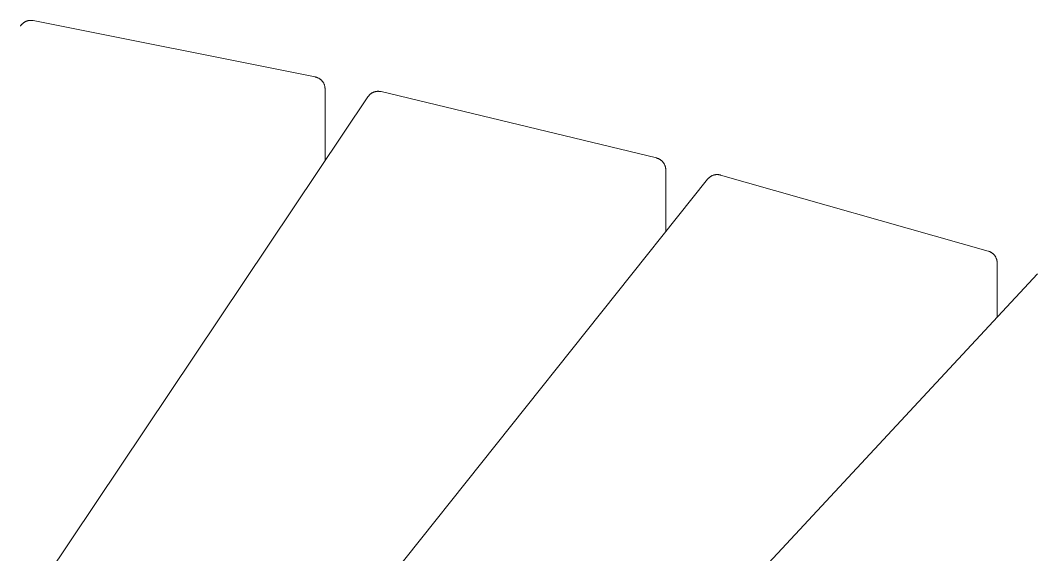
# Model space of a CAD drawing. Header units: millimetres. Extents: x -427 to 4679, y -324 to 2971.
# Drawn here: x 4002.4 to 4334.3, y 1442.7 to 1617.1 of the extents above; entities that cross this region are included whole.
import ezdxf

# ---------------------------------------------------------------- set-up
doc = ezdxf.new("R2010")
doc.units = ezdxf.units.MM
doc.layers.add('ZANO_R', color=7, linetype='Continuous', lineweight=0)

msp = doc.modelspace()

# ---------------------------------------------------------------- linework, layer by layer
at = {"layer": 'ZANO_R'}
for p, q in [((4003.93, 1616.6), (4004.05, 1616.66)), ((4004.05, 1616.66), (4004.17, 1616.72)), ((4004.17, 1616.72), (4004.3, 1616.77)), ((4004.3, 1616.77), (4004.43, 1616.82)), ((4004.43, 1616.82), (4004.56, 1616.87)), ((4004.56, 1616.87), (4004.69, 1616.91)), ((4004.69, 1616.91), (4004.82, 1616.94)), ((4004.82, 1616.94), (4004.95, 1616.97)), ((4004.95, 1616.97), (4005.09, 1617)), ((4005.09, 1617), (4005.22, 1617.02)), ((4005.22, 1617.02), (4005.36, 1617.04)), ((4005.36, 1617.04), (4005.49, 1617.05)), ((4005.49, 1617.05), (4005.63, 1617.06)), ((4005.63, 1617.06), (4005.76, 1617.06)), ((4005.76, 1617.06), (4005.9, 1617.06)), ((4005.9, 1617.06), (4006.04, 1617.06)), ((4006.04, 1617.06), (4006.17, 1617.05)), ((4006.17, 1617.05), (4006.31, 1617.03)), ((4006.31, 1617.03), (4006.44, 1617.01)), ((4006.44, 1617.01), (4006.58, 1616.99)), ((4006.58, 1616.99), (4098.57, 1598.59)), ((4002.36, 1615.12), (4002.43, 1615.24)), ((4002.43, 1615.24), (4002.51, 1615.35)), ((4002.51, 1615.35), (4002.59, 1615.46)), ((4002.59, 1615.46), (4002.67, 1615.57)), ((4002.67, 1615.57), (4002.76, 1615.67)), ((4002.76, 1615.67), (4002.85, 1615.77)), ((4002.85, 1615.77), (4002.95, 1615.87)), ((4002.95, 1615.87), (4003.04, 1615.97)), ((4003.04, 1615.97), (4003.14, 1616.06)), ((4003.14, 1616.06), (4003.25, 1616.15)), ((4003.25, 1616.15), (4003.36, 1616.23)), ((4003.36, 1616.23), (4003.46, 1616.32)), ((4003.46, 1616.32), (4003.58, 1616.39)), ((4003.58, 1616.39), (4003.69, 1616.47)), ((4003.69, 1616.47), (4003.81, 1616.54)), ((4003.81, 1616.54), (4003.93, 1616.6)), ((4098.57, 1598.59), (4098.71, 1598.56)), ((4098.71, 1598.56), (4098.84, 1598.53)), ((4098.84, 1598.53), (4098.97, 1598.49)), ((4098.97, 1598.49), (4099.1, 1598.45)), ((4099.1, 1598.45), (4099.23, 1598.4)), ((4099.23, 1598.4), (4099.36, 1598.35)), ((4099.36, 1598.35), (4099.48, 1598.29)), ((4099.48, 1598.29), (4099.61, 1598.23)), ((4099.61, 1598.23), (4099.73, 1598.17)), ((4099.73, 1598.17), (4099.85, 1598.1)), ((4099.85, 1598.1), (4099.96, 1598.03)), ((4099.96, 1598.03), (4100.08, 1597.95)), ((4100.08, 1597.95), (4100.19, 1597.87)), ((4100.19, 1597.87), (4100.3, 1597.79)), ((4100.3, 1597.79), (4100.4, 1597.7)), ((4100.4, 1597.7), (4100.51, 1597.61)), ((4100.51, 1597.61), (4100.6, 1597.51)), ((4100.6, 1597.51), (4100.7, 1597.41)), ((4100.7, 1597.41), (4100.79, 1597.31)), ((4100.79, 1597.31), (4100.88, 1597.21)), ((4100.88, 1597.21), (4100.97, 1597.1)), ((4100.97, 1597.1), (4101.05, 1596.99)), ((4101.05, 1596.99), (4101.13, 1596.88)), ((4101.13, 1596.88), (4101.2, 1596.76)), ((4101.2, 1596.76), (4101.27, 1596.64)), ((4101.27, 1596.64), (4101.34, 1596.52)), ((4101.34, 1596.52), (4101.4, 1596.4)), ((4101.4, 1596.4), (4101.45, 1596.27)), ((4101.45, 1596.27), (4101.51, 1596.15)), ((4101.51, 1596.15), (4101.56, 1596.02)), ((4101.56, 1596.02), (4101.6, 1595.89)), ((4101.6, 1595.89), (4101.64, 1595.76)), ((4101.64, 1595.76), (4101.67, 1595.62)), ((4101.67, 1595.62), (4101.7, 1595.49)), ((4101.7, 1595.49), (4101.73, 1595.35)), ((4101.73, 1595.35), (4101.75, 1595.22)), ((4101.75, 1595.22), (4101.77, 1595.08)), ((4101.77, 1595.08), (4101.78, 1594.95)), ((4101.78, 1594.95), (4101.79, 1594.81)), ((4101.79, 1594.81), (4101.79, 1594.67)), ((4101.79, 1594.67), (4101.79, 1571.22)), ((4117.1, 1593.36), (4117.22, 1593.43)), ((4117.22, 1593.43), (4117.35, 1593.49)), ((4117.35, 1593.49), (4117.47, 1593.55)), ((4117.47, 1593.55), (4117.6, 1593.6)), ((4117.6, 1593.6), (4117.73, 1593.65)), ((4117.73, 1593.65), (4117.86, 1593.7)), ((4117.86, 1593.7), (4118, 1593.74)), ((4118, 1593.74), (4118.13, 1593.78)), ((4118.13, 1593.78), (4118.26, 1593.81)), ((4118.26, 1593.81), (4118.4, 1593.84)), ((4118.4, 1593.84), (4118.54, 1593.86)), ((4118.54, 1593.86), (4118.68, 1593.88)), ((4118.68, 1593.88), (4118.81, 1593.89)), ((4118.81, 1593.89), (4118.95, 1593.9)), ((4118.95, 1593.9), (4119.09, 1593.9)), ((4119.09, 1593.9), (4119.23, 1593.9)), ((4119.23, 1593.9), (4119.37, 1593.89)), ((4119.37, 1593.89), (4119.51, 1593.88)), ((4119.51, 1593.88), (4119.65, 1593.87)), ((4119.65, 1593.87), (4119.78, 1593.85)), ((4119.78, 1593.85), (4119.92, 1593.82)), ((4119.92, 1593.82), (4120.06, 1593.79)), ((4120.06, 1593.79), (4209.9, 1572.15)), ((3956.26, 1354.05), (4115.8, 1592.13)), ((4115.8, 1592.13), (4115.84, 1592.19)), ((4115.84, 1592.19), (4115.88, 1592.25)), ((4115.88, 1592.25), (4115.96, 1592.36)), ((4115.96, 1592.36), (4116.05, 1592.46)), ((4116.05, 1592.46), (4116.14, 1592.57)), ((4116.14, 1592.57), (4116.23, 1592.67)), ((4116.23, 1592.67), (4116.33, 1592.77)), ((4116.33, 1592.77), (4116.43, 1592.87)), ((4116.43, 1592.87), (4116.54, 1592.96)), ((4116.54, 1592.96), (4116.64, 1593.05)), ((4116.64, 1593.05), (4116.76, 1593.13)), ((4116.76, 1593.13), (4116.87, 1593.21)), ((4116.87, 1593.21), (4116.98, 1593.29)), ((4116.98, 1593.29), (4117.1, 1593.36)), ((4209.9, 1572.15), (4210.03, 1572.11)), ((4210.03, 1572.11), (4210.17, 1572.07)), ((4210.17, 1572.07), (4210.3, 1572.03)), ((4210.3, 1572.03), (4210.42, 1571.98)), ((4210.42, 1571.98), (4210.55, 1571.93)), ((4210.55, 1571.93), (4210.68, 1571.87)), ((4210.68, 1571.87), (4210.8, 1571.81)), ((4210.8, 1571.81), (4210.92, 1571.75)), ((4210.92, 1571.75), (4211.04, 1571.68)), ((4211.04, 1571.68), (4211.15, 1571.61)), ((4211.15, 1571.61), (4211.27, 1571.53)), ((4211.27, 1571.53), (4211.38, 1571.45)), ((4211.38, 1571.45), (4211.48, 1571.36)), ((4211.48, 1571.36), (4211.59, 1571.28)), ((4211.59, 1571.28), (4211.69, 1571.18)), ((4211.69, 1571.18), (4211.79, 1571.09)), ((4211.79, 1571.09), (4211.88, 1570.99)), ((4211.88, 1570.99), (4211.98, 1570.89)), ((4211.98, 1570.89), (4212.06, 1570.79)), ((4212.06, 1570.79), (4212.15, 1570.68)), ((4212.15, 1570.68), (4212.23, 1570.57)), ((4212.23, 1570.57), (4212.31, 1570.45)), ((4212.31, 1570.45), (4212.38, 1570.34)), ((4212.38, 1570.34), (4212.45, 1570.22)), ((4212.45, 1570.22), (4212.52, 1570.1)), ((4212.52, 1570.1), (4212.58, 1569.98)), ((4212.58, 1569.98), (4212.63, 1569.85)), ((4212.63, 1569.85), (4212.69, 1569.73)), ((4212.69, 1569.73), (4212.73, 1569.6)), ((4212.73, 1569.6), (4212.78, 1569.47)), ((4212.78, 1569.47), (4212.82, 1569.34)), ((4212.82, 1569.34), (4212.85, 1569.21)), ((4212.85, 1569.21), (4212.88, 1569.07)), ((4212.88, 1569.07), (4212.91, 1568.94)), ((4212.91, 1568.94), (4212.93, 1568.8)), ((4212.93, 1568.8), (4212.94, 1568.67)), ((4212.94, 1568.67), (4212.96, 1568.53)), ((4212.96, 1568.53), (4212.96, 1568.39)), ((4212.96, 1568.39), (4212.97, 1568.26)), ((4212.97, 1568.26), (4212.97, 1548.09)), ((4041.85, 1333.31), (4226.61, 1565.23)), ((4226.61, 1565.23), (4226.7, 1565.33)), ((4226.7, 1565.33), (4226.79, 1565.43)), ((4226.79, 1565.43), (4226.89, 1565.53)), ((4226.89, 1565.53), (4226.98, 1565.63)), ((4226.98, 1565.63), (4227.09, 1565.72)), ((4227.09, 1565.72), (4227.19, 1565.81)), ((4227.19, 1565.81), (4227.3, 1565.9)), ((4227.3, 1565.9), (4227.41, 1565.98)), ((4227.41, 1565.98), (4227.52, 1566.06)), ((4227.52, 1566.06), (4227.64, 1566.14)), ((4227.64, 1566.14), (4227.76, 1566.21)), ((4227.76, 1566.21), (4227.88, 1566.27)), ((4227.88, 1566.27), (4228, 1566.34)), ((4228, 1566.34), (4228.13, 1566.39)), ((4228.13, 1566.39), (4228.26, 1566.45)), ((4228.26, 1566.45), (4228.39, 1566.5)), ((4228.39, 1566.5), (4228.52, 1566.54)), ((4228.52, 1566.54), (4228.65, 1566.58)), ((4228.65, 1566.58), (4228.78, 1566.62)), ((4228.78, 1566.62), (4228.92, 1566.65)), ((4228.92, 1566.65), (4229.05, 1566.68)), ((4229.05, 1566.68), (4229.19, 1566.7)), ((4229.19, 1566.7), (4229.33, 1566.71)), ((4229.33, 1566.71), (4229.47, 1566.73)), ((4229.47, 1566.73), (4229.61, 1566.73)), ((4229.61, 1566.73), (4229.74, 1566.73)), ((4229.74, 1566.73), (4229.88, 1566.73)), ((4229.88, 1566.73), (4230.02, 1566.73)), ((4230.02, 1566.73), (4230.16, 1566.71)), ((4230.16, 1566.71), (4230.3, 1566.7)), ((4230.3, 1566.7), (4230.43, 1566.68)), ((4230.43, 1566.68), (4230.57, 1566.65)), ((4230.57, 1566.65), (4230.7, 1566.62)), ((4230.7, 1566.62), (4230.84, 1566.58)), ((4230.84, 1566.58), (4318.19, 1541.77)), ((4318.19, 1541.77), (4318.32, 1541.73)), ((4318.32, 1541.73), (4318.45, 1541.68)), ((4318.45, 1541.68), (4318.58, 1541.63)), ((4318.58, 1541.63), (4318.7, 1541.58)), ((4318.7, 1541.58), (4318.83, 1541.53)), ((4318.83, 1541.53), (4318.95, 1541.46)), ((4318.95, 1541.46), (4319.07, 1541.4)), ((4319.07, 1541.4), (4319.18, 1541.33)), ((4319.18, 1541.33), (4319.3, 1541.26)), ((4319.3, 1541.26), (4319.41, 1541.18)), ((4319.41, 1541.18), (4319.52, 1541.1)), ((4319.52, 1541.1), (4319.63, 1541.02)), ((4319.63, 1541.02), (4319.73, 1540.93)), ((4319.73, 1540.93), (4319.83, 1540.84)), ((4319.83, 1540.84), (4319.93, 1540.74)), ((4319.93, 1540.74), (4320.03, 1540.64)), ((4320.03, 1540.64), (4320.12, 1540.54)), ((4320.12, 1540.54), (4320.2, 1540.44)), ((4320.2, 1540.44), (4320.29, 1540.33)), ((4320.29, 1540.33), (4320.37, 1540.22)), ((4320.37, 1540.22), (4320.44, 1540.11)), ((4320.44, 1540.11), (4320.52, 1539.99)), ((4320.52, 1539.99), (4320.59, 1539.87)), ((4320.59, 1539.87), (4320.65, 1539.75)), ((4320.65, 1539.75), (4320.71, 1539.63)), ((4320.71, 1539.63), (4320.77, 1539.51)), ((4320.77, 1539.51), (4320.82, 1539.38)), ((4320.82, 1539.38), (4320.87, 1539.25)), ((4320.87, 1539.25), (4320.91, 1539.13)), ((4320.91, 1539.13), (4320.95, 1538.99)), ((4320.95, 1538.99), (4320.98, 1538.86)), ((4320.98, 1538.86), (4321.01, 1538.73)), ((4321.01, 1538.73), (4321.04, 1538.6)), ((4321.04, 1538.6), (4321.06, 1538.46)), ((4321.06, 1538.46), (4321.08, 1538.33)), ((4321.08, 1538.33), (4321.09, 1538.19)), ((4321.09, 1538.19), (4321.09, 1538.05)), ((4321.09, 1538.05), (4321.1, 1537.92)), ((4321.1, 1537.92), (4321.1, 1520.19)), ((4125.03, 1309.52), (4334.31, 1534.39))]:
    msp.add_line(p, q, dxfattribs=at)

doc.saveas('drawing.dxf')
